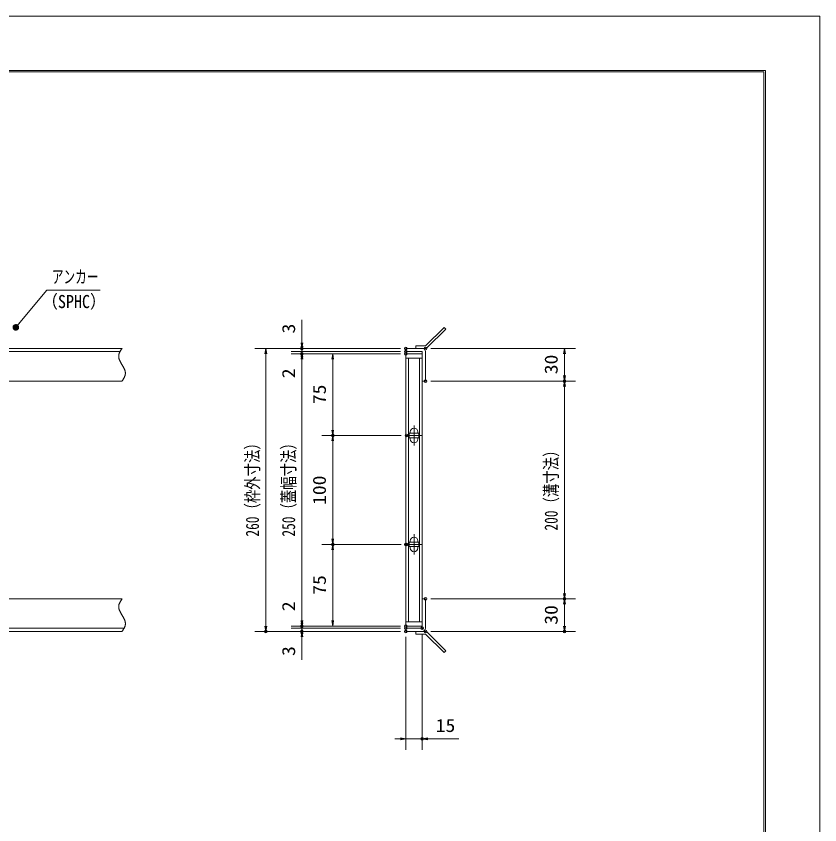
# Model space of a CAD drawing. Units: millimetres, scale not verified. Extents: x -1050 to 1050, y -742 to 742.
# Drawn here: x 312 to 1050, y 0 to 742 of the extents above; entities that cross this region are included whole.
import ezdxf
from ezdxf.enums import TextEntityAlignment as Align

# ---------------------------------------------------------------- set-up
doc = ezdxf.new("R2010")
doc.units = ezdxf.units.MM
doc.header["$LTSCALE"] = 5
doc.header["$PDMODE"] = 32
doc.header["$PDSIZE"] = 2.5
doc.linetypes.add('CHAIN1', pattern=[8, 5, -1, 1, -1])
doc.linetypes.add('DOUBLE_CHAIN1', pattern=[8.8, 5, -1, 0.6, -0.6, 0.6, -1])
for name, color, linetype, lineweight in [('0-0_7-図\u3000枠', 4, 'Continuous', 9), ('0-1_アンカー', 7, 'Continuous', 9), ('0-2_枠', 7, 'Continuous', 9), ('0-3_寸法注釈', 2, 'Continuous', 9), ('0-4_0', 2, 'Continuous', 9), ('0-5_DEFPOINTS', 134, 'Continuous', 9), ('0-6_蓋', 5, 'Continuous', 9), ('0-7_想像線', 134, 'DOUBLE_CHAIN1', 9), ('0-8_中心線', 6, 'CHAIN1', 9)]:
    doc.layers.add(name, color=color, linetype=linetype, lineweight=lineweight)
doc.styles.add('ＭＳ ゴシック', font='')
doc.styles.get('ＭＳ ゴシック').set_extended_font_data('MS Gothic')

# ---------------------------------------------------------------- blocks, each defined once
blk = doc.blocks.new('_OPEN')
at = {"layer": '0-4_0'}
blk.add_line((0, 0), (-5, 0), dxfattribs=at)
blk.add_lwpolyline([(-5, 0.833), (0, 0), (-5, -0.833)], dxfattribs=at)
blk = doc.blocks.new('A$C4F066A7F')
at = {"layer": '0-1_アンカー'}
for p, q in [((0, 96.52), (45.24, 96.52)), ((0, 85.02), (0, 96.52)), ((0, 85.02), (45.24, 85.02)), ((130.26, 0), (45.24, 85.02)), ((138.39, 8.13), (53.37, 93.15)), ((138.39, 8.13), (130.26, 0))]:
    blk.add_line(p, q, dxfattribs=at)
blk.add_arc((45.24, 85.02), 11.5, 45, 90, dxfattribs=at)
blk = doc.blocks.new('A$C6EB770D1')
at = {"layer": '0-1_アンカー'}
for p, q in [((130.257, 96.52), (45.237, 11.5)), ((138.388, 88.388), (53.368, 3.368)), ((138.388, 88.388), (130.257, 96.52)), ((0, 11.5), (45.237, 11.5)), ((0, 11.5), (0, 0)), ((0, 0), (45.237, 0))]:
    blk.add_line(p, q, dxfattribs=at)
blk.add_arc((45.237, 11.5), 11.5, 270, 315, dxfattribs=at)
blk = doc.blocks.new('_Dot')
at = {"layer": '0-4_0'}
for p, q in [((-2.5, 0), (-5, 0)), ((2.445, 0.5), (-2.445, 0.5)), ((1.997, 1.5), (-1.997, 1.5)), ((2.289, -0.995), (-2.289, -0.995)), ((1.499, -1.995), (-1.499, -1.995))]:
    blk.add_line(p, q, dxfattribs=at)
for points in [[(2.5, 0), (2.48, 0.313), (2.421, 0.622), (2.324, 0.92), (2.191, 1.204), (2.023, 1.469), (1.822, 1.711), (1.594, 1.926), (1.34, 2.111), (1.064, 2.262), (0.773, 2.378), (0.468, 2.456), (0.157, 2.495), (-0.157, 2.495), (-0.468, 2.456), (-0.773, 2.378), (-1.064, 2.262), (-1.34, 2.111), (-1.594, 1.926), (-1.822, 1.711), (-2.023, 1.469), (-2.191, 1.204), (-2.324, 0.92), (-2.421, 0.622), (-2.48, 0.313), (-2.5, 0), (0, 0)], [(-2.5, 0), (-2.48, -0.313), (-2.421, -0.622), (-2.324, -0.92), (-2.191, -1.204), (-2.023, -1.469), (-1.822, -1.711), (-1.594, -1.926), (-1.34, -2.111), (-1.064, -2.262), (-0.773, -2.378), (-0.468, -2.456), (-0.157, -2.495), (0.157, -2.495), (0.468, -2.456), (0.773, -2.378), (1.064, -2.262), (1.34, -2.111), (1.594, -1.926), (1.822, -1.711), (2.023, -1.469), (2.191, -1.204), (2.324, -0.92), (2.421, -0.622), (2.48, -0.313), (2.5, 0), (0, 0)]]:
    blk.add_lwpolyline(points, close=True, dxfattribs=at)

msp = doc.modelspace()

# ---------------------------------------------------------------- linework, layer by layer
at = {"layer": '0-0_7-図\u3000枠'}
for p in [(-973.75, 691.25), (998.75, -691.25)]:
    msp.add_line(p, (998.75, 691.25), dxfattribs=at)
msp.add_lwpolyline([(-975, 692.5), (1000, 692.5), (1000, -692.5)], dxfattribs=at)
at = {"layer": '0-2_枠'}
for p, q in [((-795.45, 437.475), (409.55, 437.475)), ((-792.45, 434.475), (407.714, 434.475)), ((670.063, 437.475), (685.063, 437.475)), ((670.063, 434.475), (670.063, 437.475)), ((685.063, 434.475), (670.063, 434.475)), ((685.063, 407.475), (685.063, 434.475)), ((688.063, 407.475), (688.063, 434.475)), ((204.55, 407.475), (409.55, 407.475)), ((685.063, 407.475), (688.063, 407.475)), ((204.55, 207.475), (409.55, 207.475)), ((685.063, 207.475), (685.063, 180.475)), ((685.063, 207.475), (688.063, 207.475)), ((688.063, 207.475), (688.063, 180.475)), ((-792.45, 180.475), (411.386, 180.475)), ((685.063, 180.475), (670.063, 180.475)), ((670.063, 180.475), (670.063, 177.475)), ((-795.45, 177.475), (409.55, 177.475)), ((670.063, 177.475), (685.063, 177.475))]:
    msp.add_line(p, q, dxfattribs=at)
for centre, start, end in [((685.063, 434.475), 0, 90), ((685.063, 180.475), 270, 0)]:
    msp.add_arc(centre, 3, start, end, dxfattribs=at)
at = {"layer": '0-3_寸法注釈'}
for p, q in [((574.681, 442.475), (574.681, 463.588)), ((574.681, 439.475), (574.681, 444.475)), ((665.063, 437.475), (531.482, 437.475)), ((541.482, 432.475), (541.482, 182.475)), ((665.063, 437.475), (564.681, 437.475)), ((665.063, 434.475), (564.681, 434.475)), ((665.063, 434.475), (564.681, 434.475)), ((665.063, 432.475), (564.681, 432.475)), ((665.063, 432.475), (564.681, 432.475)), ((574.681, 434.475), (574.681, 437.475)), ((574.681, 434.475), (574.681, 432.475)), ((665.063, 432.475), (592.943, 432.475)), ((693.11, 437.475), (825.677, 437.475)), ((815.677, 432.475), (815.677, 412.475)), ((574.681, 429.475), (574.681, 424.475)), ((574.681, 427.475), (574.681, 187.475)), ((574.681, 427.475), (574.681, 406.362)), ((602.943, 427.475), (602.943, 362.475)), ((693.11, 407.475), (825.677, 407.475)), ((693.11, 407.475), (825.677, 407.475)), ((815.677, 402.475), (815.677, 212.475)), ((665.753, 357.475), (592.943, 357.475)), ((665.753, 357.475), (592.943, 357.475)), ((602.943, 352.475), (602.943, 262.475)), ((665.063, 257.475), (592.943, 257.475)), ((665.753, 257.475), (592.943, 257.475)), ((602.943, 187.475), (602.943, 252.475)), ((574.681, 187.475), (574.681, 208.588)), ((693.063, 207.475), (825.677, 207.475)), ((693.063, 207.475), (825.677, 207.475)), ((815.677, 202.475), (815.677, 182.475)), ((574.681, 185.475), (574.681, 190.475)), ((665.063, 182.475), (564.681, 182.475)), ((665.063, 182.475), (564.681, 182.475)), ((665.063, 180.475), (564.681, 180.475)), ((665.063, 180.475), (564.681, 180.475)), ((574.681, 180.475), (574.681, 182.475)), ((574.681, 180.475), (574.681, 177.475)), ((665.063, 182.475), (592.943, 182.475)), ((665.063, 177.475), (531.482, 177.475)), ((665.063, 177.475), (564.681, 177.475)), ((574.681, 175.475), (574.681, 170.475)), ((574.681, 172.475), (574.681, 151.362)), ((670.063, 172.475), (670.063, 68.953)), ((685.063, 175.475), (685.063, 68.953)), ((693.11, 177.475), (825.677, 177.475)), ((665.063, 78.953), (660.063, 78.953)), ((670.063, 78.953), (685.063, 78.953)), ((690.063, 78.953), (718.599, 78.953))]:
    msp.add_line(p, q, dxfattribs=at)
msp.add_lwpolyline([(389.478, 490.968), (340.425, 490.968), (312.702, 457.538)], dxfattribs=at)
at = {"layer": '0-5_DEFPOINTS'}
msp.add_lwpolyline([(-1050, -742.5), (-1050, 742.5), (1050, 742.5), (1050, -742.5)], close=True, dxfattribs=at)
for p in [(574.681, 437.475), (670.063, 437.475), (688.11, 437.475), (574.681, 432.475), (670.063, 434.475), (670.063, 432.475), (670.063, 432.475), (688.11, 407.475), (815.677, 407.475), (602.943, 357.475), (670.753, 357.475), (602.943, 257.475), (602.943, 257.475), (670.063, 257.475), (670.753, 257.475), (688.063, 207.475), (815.677, 207.475), (541.482, 177.475), (574.681, 182.475), (574.681, 177.475), (670.063, 182.475), (670.063, 182.475), (670.063, 180.475), (670.063, 177.475), (685.063, 180.475), (688.11, 177.475), (815.677, 177.475), (685.063, 78.953)]:
    msp.add_point(p, dxfattribs=at)
at = {"layer": '0-6_蓋'}
for p, q in [((670.063, 432.475), (670.063, 182.475)), ((670.063, 432.475), (685.063, 432.475)), ((685.063, 432.475), (685.063, 182.475)), ((685.063, 428.475), (670.063, 428.475)), ((672.563, 186.475), (672.563, 428.475)), ((682.563, 186.475), (682.563, 428.475)), ((682.063, 359.475), (673.063, 359.475)), ((673.063, 359.475), (673.063, 355.475)), ((674.063, 360.725), (674.063, 359.475)), ((681.063, 360.725), (681.063, 359.475)), ((682.063, 359.475), (682.063, 355.475)), ((682.063, 355.475), (673.063, 355.475)), ((674.063, 355.475), (674.063, 354.225)), ((681.063, 355.475), (681.063, 354.225)), ((674.063, 260.725), (674.063, 259.475)), ((681.063, 260.725), (681.063, 259.475)), ((682.063, 255.475), (673.063, 255.475)), ((674.063, 255.475), (674.063, 254.225)), ((681.063, 255.475), (681.063, 254.225)), ((682.063, 259.475), (682.063, 255.475)), ((670.063, 186.475), (685.063, 186.475)), ((685.063, 182.475), (670.063, 182.475))]:
    msp.add_line(p, q, dxfattribs=at)
msp.add_lwpolyline([(682.063, 259.475), (673.063, 259.475), (673.063, 255.475)], dxfattribs=at)
for centre, start, end in [((677.563, 360.725), 0, 180), ((677.563, 354.225), 180, 0), ((677.563, 260.725), 0, 180), ((677.563, 254.225), 180, 0)]:
    msp.add_arc(centre, 3.5, start, end, dxfattribs=at)
at = {"layer": '0-6_蓋', "color": 7}
for p in [(670.063, 432.475), (670.063, 182.475)]:
    msp.add_point(p, dxfattribs=at)
at = {"layer": '0-7_想像線'}
for points in [[(409.55, 437.475), (409.359, 437.182), (409.169, 436.888), (408.98, 436.595), (408.792, 436.301), (408.608, 436.007), (408.427, 435.714), (408.249, 435.42), (408.076, 435.126), (407.909, 434.831), (407.747, 434.537), (407.592, 434.242), (407.443, 433.947), (407.303, 433.652), (407.171, 433.357), (407.048, 433.061), (406.935, 432.765), (406.832, 432.468), (406.741, 432.172), (406.661, 431.874), (406.593, 431.577), (406.538, 431.279), (406.497, 430.98), (406.47, 430.681), (406.458, 430.381), (406.46, 430.081), (406.476, 429.781), (406.505, 429.48), (406.547, 429.178), (406.601, 428.876), (406.666, 428.574), (406.743, 428.272), (406.829, 427.969), (406.926, 427.665), (407.032, 427.362), (407.147, 427.058), (407.27, 426.753), (407.401, 426.449), (407.538, 426.144), (407.683, 425.839)], [(407.683, 425.839), (407.833, 425.534), (407.989, 425.229), (408.15, 424.923), (408.316, 424.617), (408.485, 424.312), (408.657, 424.006), (408.833, 423.7), (409.01, 423.394), (409.189, 423.087), (409.369, 422.781), (409.55, 422.475)], [(411.417, 419.111), (411.267, 419.416), (411.111, 419.721), (410.95, 420.027), (410.784, 420.333), (410.615, 420.638), (410.443, 420.944), (410.267, 421.25), (410.09, 421.556), (409.911, 421.863), (409.731, 422.169), (409.55, 422.475)], [(409.55, 407.475), (409.741, 407.768), (409.931, 408.062), (410.12, 408.355), (410.308, 408.649), (410.492, 408.943), (410.673, 409.236), (410.851, 409.53), (411.024, 409.824), (411.191, 410.119), (411.353, 410.413), (411.508, 410.708), (411.657, 411.003), (411.797, 411.298), (411.929, 411.593), (412.052, 411.889), (412.165, 412.185), (412.268, 412.481), (412.359, 412.778), (412.439, 413.076), (412.507, 413.373), (412.562, 413.671), (412.603, 413.97), (412.63, 414.269), (412.642, 414.569), (412.64, 414.869), (412.624, 415.169), (412.595, 415.47), (412.553, 415.772), (412.499, 416.074), (412.434, 416.376), (412.357, 416.678), (412.271, 416.981), (412.174, 417.285), (412.068, 417.588), (411.953, 417.892), (411.83, 418.197), (411.699, 418.501), (411.562, 418.806), (411.417, 419.111)], [(409.55, 207.475), (409.359, 207.182), (409.169, 206.888), (408.98, 206.595), (408.792, 206.301), (408.608, 206.007), (408.427, 205.714), (408.249, 205.42), (408.076, 205.126), (407.909, 204.831), (407.747, 204.537), (407.592, 204.242), (407.443, 203.947), (407.303, 203.652), (407.171, 203.357), (407.048, 203.061), (406.935, 202.765), (406.832, 202.468), (406.741, 202.172), (406.661, 201.874), (406.593, 201.577), (406.538, 201.279), (406.497, 200.98), (406.47, 200.681), (406.458, 200.381), (406.46, 200.081), (406.476, 199.781), (406.505, 199.48), (406.547, 199.178), (406.601, 198.876), (406.666, 198.574), (406.743, 198.272), (406.829, 197.969), (406.926, 197.665), (407.032, 197.362), (407.147, 197.058), (407.27, 196.753), (407.401, 196.449), (407.538, 196.144), (407.683, 195.839)], [(407.683, 195.839), (407.833, 195.534), (407.989, 195.229), (408.15, 194.923), (408.316, 194.617), (408.485, 194.312), (408.657, 194.006), (408.833, 193.7), (409.01, 193.394), (409.189, 193.087), (409.369, 192.781), (409.55, 192.475)], [(411.417, 189.111), (411.267, 189.416), (411.111, 189.721), (410.95, 190.027), (410.784, 190.333), (410.615, 190.638), (410.443, 190.944), (410.267, 191.25), (410.09, 191.556), (409.911, 191.863), (409.731, 192.169), (409.55, 192.475), (409.55, 192.475)], [(409.55, 177.475), (409.741, 177.768), (409.931, 178.062), (410.12, 178.355), (410.308, 178.649), (410.492, 178.943), (410.673, 179.236), (410.851, 179.53), (411.024, 179.824), (411.191, 180.119), (411.353, 180.413), (411.508, 180.708), (411.657, 181.003), (411.797, 181.298), (411.929, 181.593), (412.052, 181.889), (412.165, 182.185), (412.268, 182.481), (412.359, 182.778), (412.439, 183.076), (412.507, 183.373), (412.562, 183.671), (412.603, 183.97), (412.63, 184.269), (412.642, 184.569), (412.64, 184.869), (412.624, 185.169), (412.595, 185.47), (412.553, 185.772), (412.499, 186.074), (412.434, 186.376), (412.357, 186.678), (412.271, 186.981), (412.174, 187.285), (412.068, 187.588), (411.953, 187.892), (411.83, 188.197), (411.699, 188.501), (411.562, 188.806), (411.417, 189.111)]]:
    msp.add_lwpolyline(points, dxfattribs=at)
at = {"layer": '0-8_中心線'}
for p, q in [((677.563, 366.775), (677.563, 348.175)), ((684.372, 357.475), (670.753, 357.475)), ((677.563, 266.775), (677.563, 248.175)), ((684.372, 257.475), (670.753, 257.475))]:
    msp.add_line(p, q, dxfattribs=at)

# ---------------------------------------------------------------- block references
at = {"layer": '0-1_アンカー', "xscale": 0.2, "yscale": 0.2}
for name, p in [('A$C6EB770D1', (679.063, 437.475)), ('A$C4F066A7F', (679.063, 158.171))]:
    msp.add_blockref(name, p, dxfattribs=at)
at = {"layer": '0-3_寸法注釈'}
for name, p, rotation in [('_Dot', (312.05, 456.779), 229.33113), ('_OPEN', (574.681, 437.475), 270), ('_OPEN', (574.681, 434.475), 270), ('_OPEN', (541.482, 437.475), 90), ('_OPEN', (574.681, 434.475), 90), ('_OPEN', (574.681, 432.475), 90), ('_OPEN', (574.681, 432.475), 90), ('_OPEN', (602.943, 432.475), 90), ('_OPEN', (815.677, 437.475), 90), ('_OPEN', (815.677, 407.475), 270), ('_OPEN', (815.677, 407.475), 90), ('_OPEN', (602.943, 357.475), 270), ('_OPEN', (602.943, 357.475), 90), ('_OPEN', (602.943, 257.475), 270), ('_OPEN', (602.943, 257.475), 90), ('_OPEN', (815.677, 207.475), 270), ('_OPEN', (815.677, 207.475), 90), ('_OPEN', (574.681, 182.475), 270), ('_OPEN', (574.681, 182.475), 270), ('_OPEN', (602.943, 182.475), 270), ('_OPEN', (541.482, 177.475), 270), ('_OPEN', (574.681, 180.475), 270), ('_OPEN', (574.681, 180.475), 90), ('_OPEN', (815.677, 177.475), 270), ('_OPEN', (574.681, 177.475), 90), ('_OPEN', (685.063, 78.953), 180)]:
    msp.add_blockref(name, p, dxfattribs=dict(at, rotation=rotation))
msp.add_blockref('_OPEN', (670.063, 78.953), dxfattribs=at)

# ---------------------------------------------------------------- texts
at = {"layer": '0-3_寸法注釈', "color": 7, "style": 'ＭＳ ゴシック'}
for s, width, p in [('アンカー', 0.65, (345.202, 493.655)), ('（SPHC）', 0.9, (335.929, 470.865)), ('15', 1.1, (697.443, 81.64))]:
    msp.add_text(s, height=12.02, dxfattribs=dict(at, width=width)).set_placement(p, align=Align.BOTTOM_LEFT)
for s, height, width, p in [('3', 12.02, 1.1, (571.994, 451.165)), ('30', 12.02, 1.1, (812.99, 413.742)), ('2', 12.02, 1.1, (571.994, 410.052)), ('75', 12.02, 1.1, (600.256, 386.242)), ('260（枠外寸法）', 12.02, 0.75, (538.795, 264.682)), ('250（蓋幅寸法）', 12.02, 0.75, (571.994, 264.682)), ('200（溝寸法）', 12.03, 0.75, (812.99, 270.184)), ('100', 12.02, 1.1, (600.256, 293.72)), ('75', 12.02, 1.1, (600.256, 211.242)), ('2', 12.02, 1.1, (571.994, 196.165)), ('30', 12.02, 1.1, (812.99, 183.742)), ('3', 12.02, 1.1, (571.994, 155.052))]:
    msp.add_text(s, height=height, rotation=90, dxfattribs=dict(at, width=width)).set_placement(p, align=Align.BOTTOM_LEFT)

doc.saveas('drawing.dxf')
